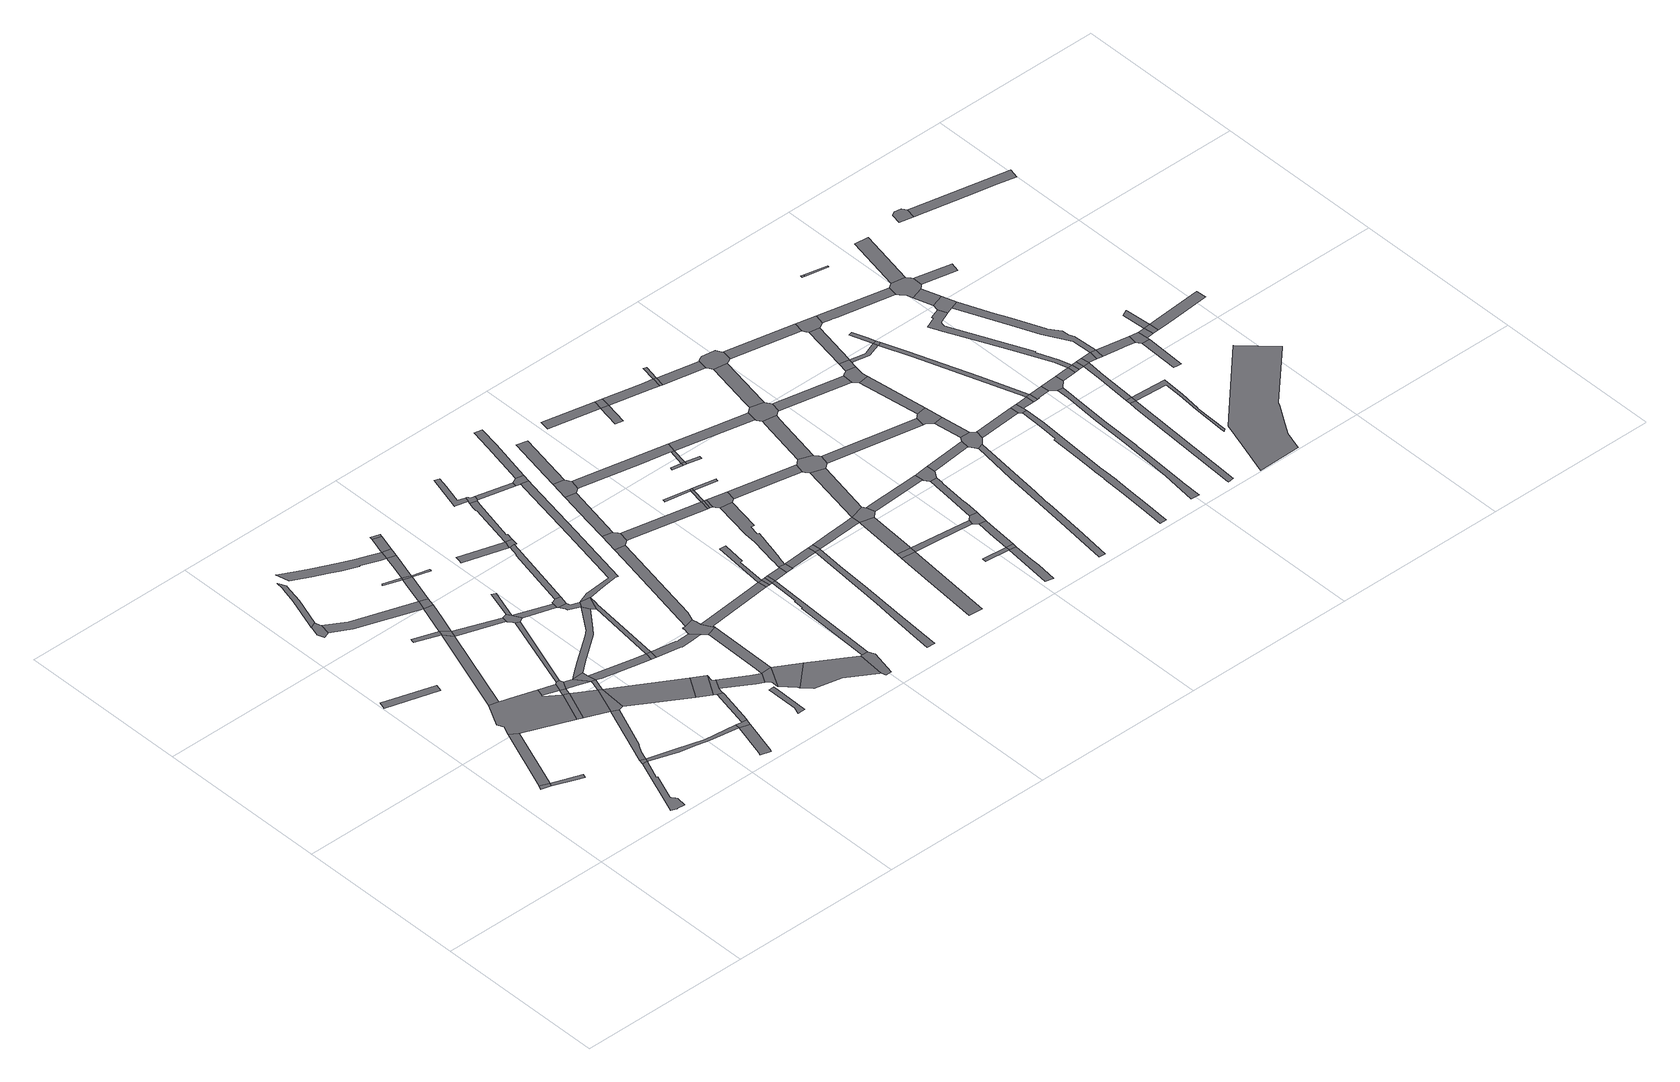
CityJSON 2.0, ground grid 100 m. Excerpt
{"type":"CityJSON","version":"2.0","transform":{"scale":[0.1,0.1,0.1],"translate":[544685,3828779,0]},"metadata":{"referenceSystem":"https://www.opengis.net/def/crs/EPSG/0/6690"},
"CityObjects":{
"road1":{"type":"Road","geometry":[{"type":"MultiSurface","lod":"1","boundaries":[[[0,1,2,3]]]}]},
"road2":{"type":"Road","geometry":[{"type":"MultiSurface","lod":"1","boundaries":[[[4,5,6,3,2]]]}]},
"road3":{"type":"Road","attributes":{"RoadStructureAttribute.sectionType":"1"},"geometry":[{"type":"MultiSurface","lod":"1","boundaries":[[[7,0,3,8,9]]]}]},
"road4":{"type":"Road","attributes":{"RoadStructureAttribute.sectionType":"1"},"geometry":[{"type":"MultiSurface","lod":"1","boundaries":[[[10,11,12,13,14]]]}]},
"road5":{"type":"Road","geometry":[{"type":"MultiSurface","lod":"1","boundaries":[[[15,16,17,18,19,20,21,22,23,24,25,26,27,28]]]}]},
"road6":{"type":"Road","geometry":[{"type":"MultiSurface","lod":"1","boundaries":[[[29,15,28,30]]]}]},
"road7":{"type":"Road","geometry":[{"type":"MultiSurface","lod":"1","boundaries":[[[31,32,33,7,9,34,35,36,37,38,39,40,41,42]]]}]},
"road8":{"type":"Road","geometry":[{"type":"MultiSurface","lod":"1","boundaries":[[[43,44,45,46,47,48,49,50]]]}]},
"road9":{"type":"Road","attributes":{"RoadStructureAttribute.sectionType":"1"},"geometry":[{"type":"MultiSurface","lod":"1","boundaries":[[[51,29,30,52,53,54,55,56]]]}]},
"road10":{"type":"Road","attributes":{"RoadStructureAttribute.sectionType":"1"},"geometry":[{"type":"MultiSurface","lod":"1","boundaries":[[[57,58,59,60,61,62,45,44,63,64,65]]]}]},
"road11":{"type":"Road","attributes":{"RoadStructureAttribute.sectionType":"1"},"geometry":[{"type":"MultiSurface","lod":"1","boundaries":[[[66,31,42,67,68]]]}]},
"road12":{"type":"Road","geometry":[{"type":"MultiSurface","lod":"1","boundaries":[[[35,34,69,70]]]}]},
"road13":{"type":"Road","attributes":{"RoadStructureAttribute.sectionType":"1"},"geometry":[{"type":"MultiSurface","lod":"1","boundaries":[[[71,40,39,72,73]]]}]},
"road14":{"type":"Road","attributes":{"RoadStructureAttribute.sectionType":"1"},"geometry":[{"type":"MultiSurface","lod":"1","boundaries":[[[74,75,76,30,28,77,78,79,80,81,82,83]]]}]},
"road15":{"type":"Road","attributes":{"RoadStructureAttribute.sectionType":"1"},"geometry":[{"type":"MultiSurface","lod":"1","boundaries":[[[84,70,69,51,85]]]}]},
"road16":{"type":"Road","geometry":[{"type":"MultiSurface","lod":"1","boundaries":[[[72,35,70,86]]]}]},
"road17":{"type":"Road","attributes":{"RoadStructureAttribute.sectionType":"1"},"geometry":[{"type":"MultiSurface","lod":"1","boundaries":[[[87,50,49,88,89,90]]]}]},
"road18":{"type":"Road","geometry":[{"type":"MultiSurface","lod":"1","boundaries":[[[91,92,93,66,94]]]}]},
"road19":{"type":"Road","geometry":[{"type":"MultiSurface","lod":"1","boundaries":[[[95,73,72,86,96,97,98]]]}]},
"road20":{"type":"Road","geometry":[{"type":"MultiSurface","lod":"1","boundaries":[[[85,51,56,99,100]]]}]},
"road21":{"type":"Road","attributes":{"RoadStructureAttribute.sectionType":"1"},"geometry":[{"type":"MultiSurface","lod":"1","boundaries":[[[101,96,86,102,103,104]]]}]},
"road22":{"type":"Road","geometry":[{"type":"MultiSurface","lod":"1","boundaries":[[[94,66,68,105]]]}]},
"road23":{"type":"Road","geometry":[{"type":"MultiSurface","lod":"1","boundaries":[[[103,106,85,100,107,108]]]}]},
"road24":{"type":"Road","geometry":[{"type":"MultiSurface","lod":"1","boundaries":[[[109,104,103,108,110]]]}]},
"road25":{"type":"Road","attributes":{"RoadStructureAttribute.sectionType":"1"},"geometry":[{"type":"MultiSurface","lod":"1","boundaries":[[[89,94,105,111,112,113]]]}]},
"road26":{"type":"Road","attributes":{"RoadStructureAttribute.sectionType":"1"},"geometry":[{"type":"MultiSurface","lod":"1","boundaries":[[[82,114,115,116,117,118]]]}]},
"road27":{"type":"Road","attributes":{"RoadStructureAttribute.sectionType":"1"},"geometry":[{"type":"MultiSurface","lod":"1","boundaries":[[[119,120,95,98,121]]]}]},
"road28":{"type":"Road","attributes":{"RoadStructureAttribute.sectionType":"1"},"geometry":[{"type":"MultiSurface","lod":"1","boundaries":[[[105,68,122,123]]]}]},
"road29":{"type":"Road","geometry":[{"type":"MultiSurface","lod":"1","boundaries":[[[90,89,113,124]]]}]},
"road30":{"type":"Road","attributes":{"RoadStructureAttribute.sectionType":"1"},"geometry":[{"type":"MultiSurface","lod":"1","boundaries":[[[100,99,125,126]]]}]},
"road31":{"type":"Road","geometry":[{"type":"MultiSurface","lod":"1","boundaries":[[[83,82,118,127,128,129]]]}]},
"road32":{"type":"Road","attributes":{"RoadStructureAttribute.sectionType":"1"},"geometry":[{"type":"MultiSurface","lod":"1","boundaries":[[[130,131,132,133,134,135,136,137,138,139,140,141,142,143,144,145,146,147,148]]]}]},
"road33":{"type":"Road","geometry":[{"type":"MultiSurface","lod":"1","boundaries":[[[149,150,151,152,153,154]]]}]},
"road34":{"type":"Road","attributes":{"RoadStructureAttribute.sectionType":"1"},"geometry":[{"type":"MultiSurface","lod":"1","boundaries":[[[153,155,90,124,156]]]}]},
"road35":{"type":"Road","attributes":{"RoadStructureAttribute.sectionType":"1"},"geometry":[{"type":"MultiSurface","lod":"1","boundaries":[[[157,158,110,108,159,160,161,162,163]]]}]},
"road36":{"type":"Road","attributes":{"RoadStructureAttribute.sectionType":"1"},"geometry":[{"type":"MultiSurface","lod":"1","boundaries":[[[164,165,129,128,166,167,168]]]}]},
"road37":{"type":"Road","geometry":[{"type":"MultiSurface","lod":"1","boundaries":[[[169,170,171,123,122,172,173,119,121,174,175,176,177]]]}]},
"road38":{"type":"Road","geometry":[{"type":"MultiSurface","lod":"1","boundaries":[[[154,153,156,178]]]}]},
"road39":{"type":"Road","attributes":{"RoadStructureAttribute.sectionType":"1"},"geometry":[{"type":"MultiSurface","lod":"1","boundaries":[[[179,180,181,182,183,184,104,109,185,186,187,188]]]}]},
"road40":{"type":"Road","attributes":{"RoadStructureAttribute.sectionType":"1"},"geometry":[{"type":"MultiSurface","lod":"1","boundaries":[[[189,190,191,126,125]]]}]},
"road41":{"type":"Road","attributes":{"RoadStructureAttribute.sectionType":"1"},"geometry":[{"type":"MultiSurface","lod":"1","boundaries":[[[192,147,193,154,178,194]]]}]},
"road42":{"type":"Road","geometry":[{"type":"MultiSurface","lod":"1","boundaries":[[[195,190,189,164,168,196,197,198]]]}]},
"road43":{"type":"Road","geometry":[{"type":"MultiSurface","lod":"1","boundaries":[[[199,200,201,202,169,177]]]}]},
"road44":{"type":"Road","geometry":[{"type":"MultiSurface","lod":"1","boundaries":[[[203,204,205,206,178,156]]]}]},
"road45":{"type":"Road","attributes":{"RoadStructureAttribute.sectionType":"1"},"geometry":[{"type":"MultiSurface","lod":"1","boundaries":[[[177,176,207,208]]]}]},
"road46":{"type":"Road","geometry":[{"type":"MultiSurface","lod":"1","boundaries":[[[163,162,209,210]]]}]},
"road47":{"type":"Road","geometry":[{"type":"MultiSurface","lod":"1","boundaries":[[[148,147,192,194,211,212]]]}]},
"road48":{"type":"Road","attributes":{"RoadStructureAttribute.sectionType":"1"},"geometry":[{"type":"MultiSurface","lod":"1","boundaries":[[[213,214,215,216,217,218]]]}]},
"road49":{"type":"Road","attributes":{"RoadStructureAttribute.sectionType":"1"},"geometry":[{"type":"MultiSurface","lod":"1","boundaries":[[[219,148,212,220]]]}]},
"road50":{"type":"Road","attributes":{"function":"3","RoadStructureAttribute.sectionType":"6"},"geometry":[{"type":"MultiSurface","lod":"1","boundaries":[[[221,198,197,222,223,224]]]}]},
"road51":{"type":"Road","geometry":[{"type":"MultiSurface","lod":"1","boundaries":[[[225,219,220,226]]]}]},
"road52":{"type":"Road","attributes":{"RoadStructureAttribute.sectionType":"1"},"geometry":[{"type":"MultiSurface","lod":"1","boundaries":[[[227,228,229,230,231,232,163,210]]]}]},
"road53":{"type":"Road","geometry":[{"type":"MultiSurface","lod":"1","boundaries":[[[233,234,235,208,207,236,237,238,239]]]}]},
"road54":{"type":"Road","attributes":{"RoadStructureAttribute.sectionType":"1"},"geometry":[{"type":"MultiSurface","lod":"1","boundaries":[[[237,240,241,179,242,243,238]]]}]},
"road55":{"type":"Road","attributes":{"RoadStructureAttribute.sectionType":"1"},"geometry":[{"type":"MultiSurface","lod":"1","boundaries":[[[244,245,246,210,209,247,248,249,250,251,252]]]}]},
"road56":{"type":"Road","geometry":[{"type":"MultiSurface","lod":"1","boundaries":[[[253,224,223,254,255]]]}]},
"road57":{"type":"Road","geometry":[{"type":"MultiSurface","lod":"1","boundaries":[[[242,179,188,256,231,230]]]}]},
"road58":{"type":"Road","attributes":{"RoadStructureAttribute.sectionType":"1"},"geometry":[{"type":"MultiSurface","lod":"1","boundaries":[[[253,255,257,258,259]]]}]},
"road59":{"type":"Road","attributes":{"RoadStructureAttribute.sectionType":"1"},"geometry":[{"type":"MultiSurface","lod":"1","boundaries":[[[260,261,262,224,253]]]}]},
"road60":{"type":"Road","attributes":{"RoadStructureAttribute.sectionType":"1"},"geometry":[{"type":"MultiSurface","lod":"1","boundaries":[[[263,264,265,266,267,268,269]]]}]},
"road61":{"type":"Road","attributes":{"RoadStructureAttribute.sectionType":"1"},"geometry":[{"type":"MultiSurface","lod":"1","boundaries":[[[270,271,272,273,274,233,239]]]}]},
"road62":{"type":"Road","geometry":[{"type":"MultiSurface","lod":"1","boundaries":[[[275,276,277,278,279,280,281,252,251,261,260,282]]]}]},
"road63":{"type":"Road","attributes":{"RoadStructureAttribute.sectionType":"1"},"geometry":[{"type":"MultiSurface","lod":"1","boundaries":[[[283,284,285,286,287,259,258]]]}]},
"road64":{"type":"Road","geometry":[{"type":"MultiSurface","lod":"1","boundaries":[[[269,268,271,270,288,289,290]]]}]},
"road65":{"type":"Road","attributes":{"RoadStructureAttribute.sectionType":"1"},"geometry":[{"type":"MultiSurface","lod":"1","boundaries":[[[291,292,278,277,293,294]]]}]},
"road66":{"type":"Road","attributes":{"RoadStructureAttribute.sectionType":"1"},"geometry":[{"type":"MultiSurface","lod":"1","boundaries":[[[295,296,297,298,299,300,269,290,301,302,303,304,305]]]}]},
"road67":{"type":"Road","attributes":{"RoadStructureAttribute.sectionType":"1"},"geometry":[{"type":"MultiSurface","lod":"1","boundaries":[[[306,307,308,309,310,311,242,230,312,313,314,315,316,317,318,319,320,321]]]}]},
"road68":{"type":"Road","geometry":[{"type":"MultiSurface","lod":"1","boundaries":[[[322,287,286,323,324,325,326]]]}]},
"road69":{"type":"Road","attributes":{"RoadStructureAttribute.sectionType":"1"},"geometry":[{"type":"MultiSurface","lod":"1","boundaries":[[[327,328,282,260,329,330]]]}]},
"road70":{"type":"Road","attributes":{"RoadStructureAttribute.sectionType":"1"},"geometry":[{"type":"MultiSurface","lod":"1","boundaries":[[[331,332,333,334,335,336,337,338,339]]]}]},
"road71":{"type":"Road","geometry":[{"type":"MultiSurface","lod":"1","boundaries":[[[340,341,342,336,335,295,305,343,344,345]]]}]},
"road72":{"type":"Road","geometry":[{"type":"MultiSurface","lod":"1","boundaries":[[[346,291,294,347,348,349,350,351,352,353]]]}]},
"road73":{"type":"Road","attributes":{"RoadStructureAttribute.sectionType":"1"},"geometry":[{"type":"MultiSurface","lod":"1","boundaries":[[[354,355,356,357,358,359,322,326]]]}]},
"road74":{"type":"Road","attributes":{"RoadStructureAttribute.sectionType":"1"},"geometry":[{"type":"MultiSurface","lod":"1","boundaries":[[[345,344,360,361]]]}]},
"road75":{"type":"Road","attributes":{"RoadStructureAttribute.sectionType":"1"},"geometry":[{"type":"MultiSurface","lod":"1","boundaries":[[[362,327,330,363,364]]]}]},
"road76":{"type":"Road","attributes":{"RoadStructureAttribute.sectionType":"1"},"geometry":[{"type":"MultiSurface","lod":"1","boundaries":[[[365,366,346,353,367]]]}]},
"road77":{"type":"Road","attributes":{"RoadStructureAttribute.sectionType":"1"},"geometry":[{"type":"MultiSurface","lod":"1","boundaries":[[[368,369,364,363,355]]]}]},
"road78":{"type":"Road","geometry":[{"type":"MultiSurface","lod":"1","boundaries":[[[370,368,355,354]]]}]},
"road79":{"type":"Road","geometry":[{"type":"MultiSurface","lod":"1","boundaries":[[[371,372,361,360,373,306,321,374]]]}]},
"road80":{"type":"Road","attributes":{"RoadStructureAttribute.sectionType":"1"},"geometry":[{"type":"MultiSurface","lod":"1","boundaries":[[[375,376,377,378,379,362,364]]]}]},
"road81":{"type":"Road","attributes":{"RoadStructureAttribute.sectionType":"1"},"geometry":[{"type":"MultiSurface","lod":"1","boundaries":[[[380,381,370,354,382]]]}]},
"road82":{"type":"Road","geometry":[{"type":"MultiSurface","lod":"1","boundaries":[[[383,365,367,384,385,386,387,388,389,390]]]}]},
"road83":{"type":"Road","attributes":{"RoadStructureAttribute.sectionType":"1"},"geometry":[{"type":"MultiSurface","lod":"1","boundaries":[[[391,392,350,349,393,394]]]}]},
"road84":{"type":"Road","geometry":[{"type":"MultiSurface","lod":"1","boundaries":[[[395,380,382,396,397,398]]]}]},
"road85":{"type":"Road","attributes":{"RoadStructureAttribute.sectionType":"1"},"geometry":[{"type":"MultiSurface","lod":"1","boundaries":[[[399,400,401,402,403,404,405,406,407,408]]]}]},
"road86":{"type":"Road","attributes":{"RoadStructureAttribute.sectionType":"1"},"geometry":[{"type":"MultiSurface","lod":"1","boundaries":[[[409,410,371,374,411,412]]]}]},
"road87":{"type":"Road","attributes":{"RoadStructureAttribute.sectionType":"1"},"geometry":[{"type":"MultiSurface","lod":"1","boundaries":[[[413,414,383,390,415]]]}]},
"road88":{"type":"Road","attributes":{"RoadStructureAttribute.sectionType":"1"},"geometry":[{"type":"MultiSurface","lod":"1","boundaries":[[[416,417,397,396,418,419,399]]]}]},
"road89":{"type":"Road","attributes":{"RoadStructureAttribute.sectionType":"1"},"geometry":[{"type":"MultiSurface","lod":"1","boundaries":[[[420,421,422,423,424,395,398,425,426,427,428,429,430,431,432,433,434,435,436,437]]]}]},
"road90":{"type":"Road","geometry":[{"type":"MultiSurface","lod":"1","boundaries":[[[438,416,399,408,439]]]}]},
"road91":{"type":"Road","attributes":{"RoadStructureAttribute.sectionType":"1"},"geometry":[{"type":"MultiSurface","lod":"1","boundaries":[[[440,441,442,443,444]]]}]},
"road92":{"type":"Road","geometry":[{"type":"MultiSurface","lod":"1","boundaries":[[[394,393,445,446]]]}]},
"road93":{"type":"Road","attributes":{"RoadStructureAttribute.sectionType":"1"},"geometry":[{"type":"MultiSurface","lod":"1","boundaries":[[[446,445,447,448]]]}]},
"road94":{"type":"Road","attributes":{"RoadStructureAttribute.sectionType":"1"},"geometry":[{"type":"MultiSurface","lod":"1","boundaries":[[[443,394,446,449]]]}]},
"road95":{"type":"Road","attributes":{"RoadStructureAttribute.sectionType":"1"},"geometry":[{"type":"MultiSurface","lod":"1","boundaries":[[[387,386,450,451,452,453,454]]]}]},
"road96":{"type":"Road","geometry":[{"type":"MultiSurface","lod":"1","boundaries":[[[444,443,449,455]]]}]},
"road97":{"type":"Road","geometry":[{"type":"MultiSurface","lod":"1","boundaries":[[[448,447,456,457,420,437,458,459,460,461]]]}]},
"road98":{"type":"Road","attributes":{"RoadStructureAttribute.sectionType":"1"},"geometry":[{"type":"MultiSurface","lod":"1","boundaries":[[[462,463,464,465,466]]]}]},
"road99":{"type":"Road","geometry":[{"type":"MultiSurface","lod":"1","boundaries":[[[467,468,469,455,449]]]}]},
"road100":{"type":"Road","attributes":{"RoadStructureAttribute.sectionType":"1"},"geometry":[{"type":"MultiSurface","lod":"1","boundaries":[[[470,471,472,473,474,438,439,475,476,477]]]}]},
"road101":{"type":"Road","geometry":[{"type":"MultiSurface","lod":"1","boundaries":[[[478,479,480,481,482,483]]]}]},
"road102":{"type":"Road","geometry":[{"type":"MultiSurface","lod":"1","boundaries":[[[484,462,466,485]]]}]},
"road103":{"type":"Road","geometry":[{"type":"MultiSurface","lod":"1","boundaries":[[[483,482,486,487]]]}]},
"road104":{"type":"Road","geometry":[{"type":"MultiSurface","lod":"1","boundaries":[[[452,483,487,453]]]}]},
"road105":{"type":"Road","attributes":{"RoadStructureAttribute.sectionType":"1"},"geometry":[{"type":"MultiSurface","lod":"1","boundaries":[[[488,489,490,491]]]}]},
"road106":{"type":"Road","attributes":{"RoadStructureAttribute.sectionType":"1"},"geometry":[{"type":"MultiSurface","lod":"1","boundaries":[[[477,492,484,485,493,494,495]]]}]},
"road107":{"type":"Road","attributes":{"RoadStructureAttribute.sectionType":"1"},"geometry":[{"type":"MultiSurface","lod":"1","boundaries":[[[496,497,498,487,486]]]}]},
"road108":{"type":"Road","attributes":{"RoadStructureAttribute.sectionType":"1"},"geometry":[{"type":"MultiSurface","lod":"1","boundaries":[[[499,461,460,500,501,502]]]}]},
"road109":{"type":"Road","geometry":[{"type":"MultiSurface","lod":"1","boundaries":[[[503,504,470,477,495,505,506,507,508]]]}]},
"road110":{"type":"Road","geometry":[{"type":"MultiSurface","lod":"1","boundaries":[[[490,509,510,511,512]]]}]},
"road111":{"type":"Road","attributes":{"RoadStructureAttribute.sectionType":"1"},"geometry":[{"type":"MultiSurface","lod":"1","boundaries":[[[485,466,513,514,515]]]}]},
"road112":{"type":"Road","geometry":[{"type":"MultiSurface","lod":"1","boundaries":[[[491,490,512,516]]]}]},
"road113":{"type":"Road","geometry":[{"type":"MultiSurface","lod":"1","boundaries":[[[517,518,519,520]]]}]},
"road114":{"type":"Road","attributes":{"RoadStructureAttribute.sectionType":"1"},"geometry":[{"type":"MultiSurface","lod":"1","boundaries":[[[521,470,504,522]]]}]},
"road115":{"type":"Road","attributes":{"RoadStructureAttribute.sectionType":"1"},"geometry":[{"type":"MultiSurface","lod":"1","boundaries":[[[519,523,524,525,526,527]]]}]},
"road116":{"type":"Road","geometry":[{"type":"MultiSurface","lod":"1","boundaries":[[[520,519,527,528]]]}]},
"road117":{"type":"Road","attributes":{"RoadStructureAttribute.sectionType":"1"},"geometry":[{"type":"MultiSurface","lod":"1","boundaries":[[[529,454,453,530,531,532,533]]]}]},
"road118":{"type":"Road","geometry":[{"type":"MultiSurface","lod":"1","boundaries":[[[534,535,536,502,501,537,538,521,522,539,540,541,542,543,544,545]]]}]},
"road119":{"type":"Road","attributes":{"RoadStructureAttribute.sectionType":"1"},"geometry":[{"type":"MultiSurface","lod":"1","boundaries":[[[546,547,520,528,548,549]]]}]},
"road120":{"type":"Road","attributes":{"RoadStructureAttribute.sectionType":"1"},"geometry":[{"type":"MultiSurface","lod":"1","boundaries":[[[550,551,508,507,552,553]]]}]},
"road121":{"type":"Road","attributes":{"RoadStructureAttribute.sectionType":"1"},"geometry":[{"type":"MultiSurface","lod":"1","boundaries":[[[554,516,512,555,556,557]]]}]},
"road122":{"type":"Road","geometry":[{"type":"MultiSurface","lod":"1","boundaries":[[[558,559,515,514,560,546,549,561]]]}]},
"road123":{"type":"Road","attributes":{"RoadStructureAttribute.sectionType":"1"},"geometry":[{"type":"MultiSurface","lod":"1","boundaries":[[[562,563,534,545,564,565]]]}]},
"road124":{"type":"Road","attributes":{"RoadStructureAttribute.sectionType":"1"},"geometry":[{"type":"MultiSurface","lod":"1","boundaries":[[[566,567,568,569,570,571,572,573,558,561]]]}]},
"road125":{"type":"Road","geometry":[{"type":"MultiSurface","lod":"1","boundaries":[[[557,556,574,575]]]}]},
"road126":{"type":"Road","attributes":{"RoadStructureAttribute.sectionType":"1"},"geometry":[{"type":"MultiSurface","lod":"1","boundaries":[[[576,557,575,577]]]}]},
"road127":{"type":"Road","geometry":[{"type":"MultiSurface","lod":"1","boundaries":[[[578,579,580,550,553,581,582,571,570,583,584,585]]]}]},
"road128":{"type":"Road","geometry":[{"type":"MultiSurface","lod":"1","boundaries":[[[586,587,533,532,588,562,565,589,590,591,592,593,594,595]]]}]},
"road129":{"type":"Road","attributes":{"RoadStructureAttribute.sectionType":"1"},"geometry":[{"type":"MultiSurface","lod":"1","boundaries":[[[596,575,574,597,598]]]}]},
"road130":{"type":"Road","attributes":{"RoadStructureAttribute.sectionType":"1"},"geometry":[{"type":"MultiSurface","lod":"1","boundaries":[[[542,541,599,600]]]}]},
"road131":{"type":"Road","attributes":{"RoadStructureAttribute.sectionType":"1"},"geometry":[{"type":"MultiSurface","lod":"1","boundaries":[[[601,602,603,586,595,604,605,606]]]}]},
"road132":{"type":"Road","attributes":{"RoadStructureAttribute.sectionType":"1"},"geometry":[{"type":"MultiSurface","lod":"1","boundaries":[[[607,608,609,610,611,612,613,614,615,616,617,618,619]]]}]},
"road133":{"type":"Road","attributes":{"RoadStructureAttribute.sectionType":"1"},"geometry":[{"type":"MultiSurface","lod":"1","boundaries":[[[620,578,585,621,622]]]}]},
"road134":{"type":"Road","geometry":[{"type":"MultiSurface","lod":"1","boundaries":[[[623,624,625,598,597,626,627,601,606,628,629,630,631,632,633,634]]]}]},
"road135":{"type":"Road","attributes":{"RoadStructureAttribute.sectionType":"1"},"geometry":[{"type":"MultiSurface","lod":"1","boundaries":[[[592,591,635,636]]]}]},
"road136":{"type":"Road","geometry":[{"type":"MultiSurface","lod":"1","boundaries":[[[637,620,622,638,639,613,612,640,641,642,643,644]]]}]},
"road137":{"type":"Road","attributes":{"RoadStructureAttribute.sectionType":"1"},"geometry":[{"type":"MultiSurface","lod":"1","boundaries":[[[645,646,637,644]]]}]},
"road138":{"type":"Road","geometry":[{"type":"MultiSurface","lod":"1","boundaries":[[[647,648,649,650,600,599,651,652,653,646,645]]]}]},
"road139":{"type":"Road","attributes":{"RoadStructureAttribute.sectionType":"1"},"geometry":[{"type":"MultiSurface","lod":"1","boundaries":[[[654,655,648,647]]]}]},
"road140":{"type":"Road","attributes":{"RoadStructureAttribute.sectionType":"1"},"geometry":[{"type":"MultiSurface","lod":"1","boundaries":[[[631,630,656,657]]]}]},
"road141":{"type":"Road","attributes":{"RoadStructureAttribute.sectionType":"1"},"geometry":[{"type":"MultiSurface","lod":"1","boundaries":[[[658,659,660,661,662,663,664,665,666,667,668,669,670,671,672,673,674,675,676,677,678,679,680,681,682,683]]]}]},
"road142":{"type":"Road","geometry":[{"type":"MultiSurface","lod":"1","boundaries":[[[684,685,686,636,635,687,688,655,654,689,690]]]}]},
"road143":{"type":"Road","attributes":{"RoadStructureAttribute.sectionType":"1"},"geometry":[{"type":"MultiSurface","lod":"1","boundaries":[[[691,643,642,692]]]}]},
"road144":{"type":"Road","geometry":[{"type":"MultiSurface","lod":"1","boundaries":[[[693,684,690,694,695,696]]]}]},
"road145":{"type":"Road","attributes":{"RoadStructureAttribute.sectionType":"1"},"geometry":[{"type":"MultiSurface","lod":"1","boundaries":[[[697,693,696,698,699]]]}]},
"road146":{"type":"Road","attributes":{"RoadStructureAttribute.sectionType":"1"},"geometry":[{"type":"MultiSurface","lod":"1","boundaries":[[[700,701,702,696,695,703,704]]]}]},
"road147":{"type":"Road","geometry":[{"type":"MultiSurface","lod":"1","boundaries":[[[705,691,692,706,658,683,707,708]]]}]},
"road148":{"type":"Road","geometry":[{"type":"MultiSurface","lod":"1","boundaries":[[[657,656,709,710,697,699,711,712,713,714]]]}]},
"road149":{"type":"Road","attributes":{"RoadStructureAttribute.sectionType":"1"},"geometry":[{"type":"MultiSurface","lod":"1","boundaries":[[[715,716,717,718,719,720,721,722,723,724,725,726,727,728,729,730,731]]]}]},
"road150":{"type":"Road","attributes":{"RoadStructureAttribute.sectionType":"1"},"geometry":[{"type":"MultiSurface","lod":"1","boundaries":[[[732,733,734,705,708,735]]]}]},
"road151":{"type":"Road","geometry":[{"type":"MultiSurface","lod":"1","boundaries":[[[736,737,738,700,739]]]}]},
"road152":{"type":"Road","geometry":[{"type":"MultiSurface","lod":"1","boundaries":[[[739,700,704,740]]]}]},
"road153":{"type":"Road","attributes":{"RoadStructureAttribute.sectionType":"1"},"geometry":[{"type":"MultiSurface","lod":"1","boundaries":[[[741,742,743,740,704,744,745,732,746]]]}]},
"road154":{"type":"Road","geometry":[{"type":"MultiSurface","lod":"1","boundaries":[[[746,732,735,747,748]]]}]},
"road155":{"type":"Road","attributes":{"RoadStructureAttribute.sectionType":"1"},"geometry":[{"type":"MultiSurface","lod":"1","boundaries":[[[749,748,747,750,751,752]]]}]},
"road156":{"type":"Road","attributes":{"RoadStructureAttribute.sectionType":"1"},"geometry":[{"type":"MultiSurface","lod":"1","boundaries":[[[753,754,755,756,757,758]]]}]},
"road157":{"type":"Road","geometry":[{"type":"MultiSurface","lod":"1","boundaries":[[[759,760,761,749,752,762,715,731,763,764]]]}]},
"road158":{"type":"Road","attributes":{"RoadStructureAttribute.sectionType":"1"},"geometry":[{"type":"MultiSurface","lod":"1","boundaries":[[[714,713,765,766,767,768,769,770]]]}]},
"road159":{"type":"Road","geometry":[{"type":"MultiSurface","lod":"1","boundaries":[[[771,772,773,774]]]}]},
"road160":{"type":"Road","geometry":[{"type":"MultiSurface","lod":"1","boundaries":[[[775,753,758,776]]]}]},
"road161":{"type":"Road","attributes":{"RoadStructureAttribute.sectionType":"1"},"geometry":[{"type":"MultiSurface","lod":"1","boundaries":[[[777,778,779,759,764,780]]]}]},
"road162":{"type":"Road","attributes":{"RoadStructureAttribute.sectionType":"1"},"geometry":[{"type":"MultiSurface","lod":"1","boundaries":[[[781,782,783,784,785,786,787,788,789,790,791,777,792,793,794,795,796,797,798,799,800,801]]]}]},
"road163":{"type":"Road","attributes":{"RoadStructureAttribute.sectionType":"1"},"geometry":[{"type":"MultiSurface","lod":"1","boundaries":[[[802,803,804,805,806,807,808,809,810,811,812,813,776,758]]]}]},
"road164":{"type":"Road","geometry":[{"type":"MultiSurface","lod":"1","boundaries":[[[814,815,816,774,773]]]}]},
"road165":{"type":"Road","attributes":{"RoadStructureAttribute.sectionType":"1"},"geometry":[{"type":"MultiSurface","lod":"1","boundaries":[[[817,818,819,820,775,776]]]}]},
"road166":{"type":"Road","geometry":[{"type":"MultiSurface","lod":"1","boundaries":[[[792,777,780,821,822]]]}]},
"road167":{"type":"Road","attributes":{"RoadStructureAttribute.sectionType":"1"},"geometry":[{"type":"MultiSurface","lod":"1","boundaries":[[[823,822,821,819]]]}]},
"road168":{"type":"Road","geometry":[{"type":"MultiSurface","lod":"1","boundaries":[[[824,823,819,818,825]]]}]},
"road169":{"type":"Road","geometry":[{"type":"MultiSurface","lod":"1","boundaries":[[[826,827,828,781,801,829,830]]]}]},
"road170":{"type":"Road","attributes":{"RoadStructureAttribute.sectionType":"1"},"geometry":[{"type":"MultiSurface","lod":"1","boundaries":[[[831,832,833,827,826]]]}]},
"road171":{"type":"Road","attributes":{"RoadStructureAttribute.sectionType":"1"},"geometry":[{"type":"MultiSurface","lod":"1","boundaries":[[[834,835,824,825,836]]]}]},
"road172":{"type":"Road","geometry":[{"type":"MultiSurface","lod":"1","boundaries":[[[837,838,770,769,839,840,841,832,831,842,843,844,845,846,847]]]}]},
"road173":{"type":"Road","attributes":{"RoadStructureAttribute.sectionType":"1"},"geometry":[{"type":"MultiSurface","lod":"1","boundaries":[[[848,849,850,851,852,853,854,855,830,829,856,857,858,834,859]]]}]},
"road174":{"type":"Road","geometry":[{"type":"MultiSurface","lod":"1","boundaries":[[[834,836,860,861,859]]]}]},
"road175":{"type":"Road","attributes":{"RoadStructureAttribute.sectionType":"1"},"geometry":[{"type":"MultiSurface","lod":"1","boundaries":[[[862,837,847,863]]]}]},
"road176":{"type":"Road","attributes":{"RoadStructureAttribute.sectionType":"1"},"geometry":[{"type":"MultiSurface","lod":"1","boundaries":[[[864,859,861,860,865,866,867,868]]]}]},
"road177":{"type":"Road","attributes":{"function":"3","RoadStructureAttribute.sectionType":"1"},"geometry":[{"type":"MultiSurface","lod":"1","boundaries":[[[869,870,871,872,873,874,875,876,877,878,879,880,881]]]}]},
"road178":{"type":"Road","attributes":{"RoadStructureAttribute.sectionType":"1"},"geometry":[{"type":"MultiSurface","lod":"1","boundaries":[[[882,883,884,845,844]]]}]},
"road179":{"type":"Road","attributes":{"RoadStructureAttribute.sectionType":"1"},"geometry":[{"type":"MultiSurface","lod":"1","boundaries":[[[885,886,887,888,889]]]}]},
"road180":{"type":"Road","geometry":[{"type":"MultiSurface","lod":"1","boundaries":[[[868,867,885,889,890,891]]]}]},
"road181":{"type":"Road","attributes":{"RoadStructureAttribute.sectionType":"1"},"geometry":[{"type":"MultiSurface","lod":"1","boundaries":[[[892,891,890,893]]]}]},
"road182":{"type":"Road","geometry":[{"type":"MultiSurface","lod":"1","boundaries":[[[894,892,893,895]]]}]},
"road183":{"type":"Road","geometry":[{"type":"MultiSurface","lod":"1","boundaries":[[[896,897,898,899,892,894]]]}]},
"road184":{"type":"Road","geometry":[{"type":"MultiSurface","lod":"1","boundaries":[[[900,901,902,903,904,905]]]}]},
"road185":{"type":"Road","attributes":{"RoadStructureAttribute.sectionType":"1"},"geometry":[{"type":"MultiSurface","lod":"1","boundaries":[[[906,907,908,894,895,909,910,911,912]]]}]},
"road186":{"type":"Road","attributes":{"RoadStructureAttribute.sectionType":"1"},"geometry":[{"type":"MultiSurface","lod":"1","boundaries":[[[913,904,903,914,915,916,917]]]}]}
},
"vertices":[
[166,629,0],[157,605,0],[211,591,0],[218,608,0],
[340,540,0],[376,526,0],[384,547,0],
[320,1017,0],[219,611,0],[365,989,0],
[304,1485,0],[310,1507,0],[316,1528,0],[21,1616,0],[8,1573,0],
[652,412,0],[515,59,0],[533,52,0],[545,47,0],[546,48,0],[548,48,0],[593,44,0],[602,103,0],[595,114,0],[582,132,0],[579,136,0],[638,288,0],[631,290,0],[680,409,0],
[659,439,0],[687,427,0],
[399,1246,0],[327,1109,0],[343,1073,0],[643,876,0],[717,1059,0],[636,1116,0],[635,1120,0],[637,1122,0],[641,1124,0],[655,1169,0],[543,1203,0],[453,1231,0],
[203,2253,0],[196,2277,0],[162,2262,0],[144,2203,0],[159,2163,0],[184,2173,0],[196,2178,0],[206,2241,0],
[807,809,0],[688,429,0],[708,482,0],[735,528,0],[737,528,0],[843,788,0],
[266,2621,0],[259,2579,0],[256,2563,0],[231,2468,0],[170,2286,0],[163,2264,0],[257,2453,0],[285,2574,0],[286,2577,0],
[591,1792,0],[627,1733,0],[630,1741,0],
[674,863,0],[749,1045,0],
[736,1144,0],[731,1094,0],[746,1140,0],
[1002,342,0],[936,360,0],[839,388,0],[846,356,0],[936,337,0],[1000,323,0],[1034,317,0],[1181,293,0],[1183,292,0],[1185,319,0],
[786,1022,0],[870,971,0],
[761,1082,0],
[325,2172,0],[303,2117,0],[660,1996,0],[679,2053,0],
[459,1866,0],[455,1855,0],[452,1843,0],[600,1819,0],
[759,1149,0],[786,1128,0],[780,1145,0],[779,1149,0],
[874,795,0],[889,960,0],
[788,1127,0],[816,1065,0],[891,1040,0],[832,1112,0],
[643,1779,0],
[886,1023,0],[910,1023,0],[912,1032,0],
[902,1114,0],[906,1083,0],
[644,1780,0],[680,1885,0],[713,1987,0],
[1126,92,0],[1120,74,0],[1178,56,0],[1184,75,0],[1241,276,0],
[916,1616,0],[760,1152,0],[939,1606,0],
[891,1653,0],[898,1685,0],
[728,2038,0],
[1184,606,0],[1262,735,0],
[1250,307,0],[1251,312,0],[1221,315,0],
[739,2471,0],[667,2499,0],[580,2535,0],[523,2561,0],[457,2593,0],[395,2624,0],[305,2672,0],[303,2673,0],[320,2596,0],[423,2544,0],[498,2507,0],[561,2479,0],[646,2443,0],[648,2449,0],[666,2443,0],[705,2428,0],[755,2409,0],[785,2398,0],[800,2450,0],
[640,2273,0],[633,2266,0],[630,2263,0],[635,2261,0],[734,2228,0],[738,2241,0],
[723,2195,0],[782,2213,0],
[1150,1026,0],[928,1076,0],[921,1029,0],[943,1023,0],[1115,984,0],[1218,965,0],[1227,1011,0],
[1275,550,0],[1222,318,0],[1252,314,0],[1302,532,0],[1304,539,0],
[926,1693,0],[915,1690,0],[904,1687,0],[894,1648,0],[911,1624,0],[949,1611,0],[967,1620,0],[969,1621,0],[941,1668,0],
[784,2221,0],
[1236,1489,0],[1131,1339,0],[1101,1313,0],[940,1196,0],[871,1142,0],[845,1122,0],[969,1169,0],[1136,1292,0],[1167,1329,0],[1258,1447,0],
[1258,561,0],[1337,690,0],[1321,699,0],
[826,2386,0],[767,2337,0],[834,2383,0],
[1327,649,0],[1304,552,0],[1310,579,0],[1345,638,0],
[999,1844,0],[988,1849,0],[977,1854,0],[976,1853,0],
[882,2183,0],[883,2183,0],[883,2189,0],[883,2195,0],
[1144,1565,0],[1151,1597,0],
[1245,960,0],[1253,1007,0],
[846,2423,0],[850,2436,0],
[1516,384,0],[1516,406,0],[1484,405,0],[1483,219,0],[1468,179,0],[1512,178,0],
[831,2553,0],[881,2538,0],
[1491,550,0],[1470,482,0],[1506,460,0],[1542,520,0],
[836,2571,0],[886,2556,0],
[1303,1422,0],[1306,1445,0],[1309,1465,0],[1315,1510,0],[1281,1427,0],[1280,1425,0],
[1182,1617,0],[1159,1607,0],[1154,1608,0],[1148,1563,0],[1151,1562,0],[1200,1556,0],[1212,1610,0],
[1169,1527,0],[1171,1515,0],[1252,1517,0],[1206,1534,0],
[1417,979,0],[1409,978,0],[1397,982,0],[1381,935,0],[1393,929,0],[1403,930,0],[1472,936,0],[1522,940,0],[1483,984,0],
[1606,527,0],[1536,442,0],[1533,396,0],
[1277,1430,0],
[1600,323,0],[1606,316,0],[1744,442,0],
[1611,932,0],[1551,914,0],[1545,565,0],
[1290,2101,0],[1041,2177,0],[1035,2153,0],[1029,2129,0],[1278,2056,0],[1279,2056,0],[1294,2100,0],
[1314,2055,0],[1285,2054,0],[1271,1990,0],[1266,1989,0],[1183,1620,0],
[1572,1030,0],[1568,1030,0],[1566,1047,0],[1510,1033,0],[1492,1036,0],[1489,1029,0],[1492,1029,0],[1575,996,0],
[1653,264,0],[1807,231,0],[1966,133,0],[1971,130,0],[1988,293,0],
[1320,2054,0],[1326,2052,0],[1334,2091,0],
[1647,1696,0],[1618,1555,0],[1589,1107,0],[1708,1684,0],
[1365,2430,0],[1355,2394,0],[1349,2372,0],[1352,2371,0],[1354,2370,0],[1295,2103,0],[1343,2133,0],[1339,2134,0],[1335,2136,0],[1395,2388,0],[1403,2420,0],
[1647,2371,0],[1639,2335,0],[1560,1936,0],[1482,1558,0],[1481,1558,0],[1325,1545,0],[1319,1510,0],[1415,1526,0],[1484,1536,0],[1500,1539,0],[1504,1539,0],[1508,1538,0],[1524,1537,0],[1604,1927,0],[1683,2325,0],[1691,2361,0],
[1998,294,0],[1981,102,0],[2016,103,0],[2050,257,0],[2032,291,0],
[1996,1039,0],[1936,1033,0],[1611,947,0],[2001,987,0],
[1355,2675,0],[1297,2470,0],[1296,2466,0],[1300,2465,0],[1369,2446,0],[1380,2476,0],[1335,2489,0],[1366,2603,0],[1383,2668,0],
[1399,2459,0],[1390,2469,0],[1385,2474,0],[1405,2422,0],[1411,2425,0],[1418,2455,0],
[1671,1812,0],[1719,1693,0],[1727,1700,0],[1737,1707,0],[1751,1767,0],[1744,1778,0],[1739,1786,0],[1730,1800,0],
[2065,994,0],[2043,991,0],[2035,813,0],[2028,814,0],[2024,752,0],[2020,752,0],
[1618,2377,0],[1624,2402,0],
[1996,1041,0],[2024,989,0],[2018,1041,0],
[1740,2150,0],[1697,1943,0],[1800,2138,0],
[2040,1043,0],[2027,1042,0],
[2061,1045,0],
[1658,2419,0],[1641,2411,0],[1643,2371,0],[1702,2410,0],
[2033,1212,0],[2048,1212,0],[2064,1350,0],[2048,1352,0],[2031,1354,0],
[2147,1053,0],[2145,1052,0],[2149,1002,0],
[1762,2262,0],[1811,2146,0],[1819,2151,0],[1830,2159,0],[1843,2218,0],[1836,2230,0],[1830,2239,0],[1823,2250,0],
[2190,1679,0],[2124,1692,0],[2191,1616,0],[2203,1676,0],
[2148,1058,0],[2191,1005,0],[2186,1054,0],[2184,1054,0],
[2356,1020,0],[2312,532,0],[2300,420,0],[2280,231,0],[2269,122,0],[2316,119,0],[2340,417,0],[2360,671,0],[2373,863,0],[2388,1019,0],
[1742,2808,0],[1717,2683,0],[1761,2673,0],[1786,2800,0],
[1833,2604,0],[1779,2341,0],[1894,2590,0],
[2353,1068,0],[2190,1054,0],[2194,1006,0],[2352,1019,0],
[2242,1580,0],[2196,1349,0],[2190,1277,0],[2158,1113,0],[2158,1109,0],[2197,1103,0],[2199,1111,0],[2204,1129,0],[2211,1155,0],[2223,1201,0],[2225,1209,0],[2242,1275,0],[2251,1310,0],[2240,1313,0],[2252,1374,0],[2262,1372,0],[2272,1370,0],[2312,1573,0],
[2384,1070,0],[2389,1020,0],
[2077,1812,0],[2076,1805,0],[2074,1797,0],[2222,1771,0],[2225,1784,0],
[2203,1614,0],[2216,1673,0],
[2219,1610,0],[2232,1670,0],
[2235,1766,0],
[2183,2088,0],[2341,2056,0],[2351,2054,0],[2369,2050,0],[2382,2107,0],
[2238,1781,0],
[2228,1599,0],[2238,1586,0],[2318,1576,0],[2324,1580,0],[2335,1587,0],[2347,1646,0],
[2634,700,0],[2615,488,0],[2584,161,0],[2664,153,0],[2714,692,0],
[2370,1740,0],[2372,1747,0],[2374,1755,0],
[2665,1093,0],[2664,1093,0],[2633,1090,0],[2609,1087,0],[2496,1079,0],[2609,1038,0],[2632,1038,0],[2666,1039,0],
[2268,1966,0],[2265,1959,0],[2263,1951,0],[2264,1951,0],[2326,1938,0],[2330,1957,0],
[2638,737,0],[2719,730,0],
[2344,1935,0],[2348,1952,0],
[2037,2647,0],[2025,2589,0],[2321,2528,0],[2333,2586,0],
[2664,1026,0],[2719,731,0],[2720,738,0],[2744,1018,0],
[2428,1918,0],[2429,1925,0],[2430,1933,0],
[2604,1594,0],[2604,1532,0],[2719,1509,0],[2734,1568,0],
[2757,1110,0],[2752,1116,0],[2770,1042,0],[2776,1048,0],[2777,1049,0],[2765,1100,0],
[2294,2393,0],[2315,2389,0],[2339,2384,0],[2365,2519,0],
[2850,680,0],[3063,660,0],[3070,690,0],
[2377,2577,0],
[2923,431,0],[2920,406,0],[3063,392,0],[3065,417,0],
[2744,1478,0],[2821,1453,0],
[3031,99,0],[3076,87,0],[3090,212,0],[3094,272,0],[3103,387,0],
[3106,413,0],
[2599,2063,0],[2600,2002,0],[2815,1956,0],[2816,1955,0],[2829,2018,0],
[2767,1593,0],[2743,1573,0],[2737,1567,0],[2721,1506,0],[2728,1498,0],[2845,1471,0],[2852,1476,0],[2854,1476,0],[2867,1534,0],[2866,1536,0],[2860,1544,0],[2844,1565,0],
[3088,637,0],[3076,545,0],[3119,545,0],[3129,632,0],
[3107,1118,0],[2784,1101,0],[2789,1050,0],[3109,1067,0],
[2594,2531,0],[2595,2471,0],[2648,2460,0],[2660,2518,0],
[3095,712,0],[3073,692,0],[3072,651,0],[3138,707,0],
[2836,1922,0],[2829,1891,0],[2909,1877,0],[2916,1909,0],
[3149,795,0],[3149,813,0],[3166,983,0],[3167,989,0],[3171,1034,0],[3132,1033,0],[3126,988,0],[3115,892,0],
[2665,2456,0],[2678,2515,0],
[2679,2610,0],[2697,2606,0],
[3195,1127,0],[3151,1122,0],[3117,1118,0],[3110,1065,0],[3130,1035,0],[3172,1036,0],[3174,1039,0],[3198,1076,0],
[2860,2042,0],[2837,2024,0],[2821,1947,0],[2939,1924,0],[2947,1930,0],[2948,1929,0],[2961,1988,0],[2960,1990,0],[2954,1998,0],[2938,2022,0],
[2688,2512,0],[2905,2407,0],[2915,2466,0],
[3394,1373,0],[3405,1430,0],
[2928,2374,0],[2869,2086,0],[2863,2053,0],[2941,2037,0],[2942,2042,0],[3005,2360,0],
[3416,281,0],[3442,518,0],[3444,548,0],[3455,633,0],[3476,806,0],[3504,1069,0],[3471,1058,0],[3434,788,0],[3409,553,0],[3406,548,0],[3393,415,0],[3351,58,0],[3386,52,0],
[3447,1154,0],[3200,1076,0],[3440,1102,0],
[2950,2486,0],[2927,2473,0],[2918,2468,0],[2908,2406,0],[2912,2400,0],[3029,2372,0],[3037,2377,0],[3040,2379,0],[3049,2439,0],[3046,2440,0],[3044,2445,0],[3029,2472,0],
[3355,1847,0],[3360,1909,0],
[3463,1179,0],[3451,1087,0],[3467,1064,0],[3505,1070,0],[3524,1090,0],[3540,1105,0],[3550,1158,0],[3523,1178,0],
[3501,1351,0],[3443,1344,0],
[3488,1460,0],[3430,1452,0],[3420,1444,0],[3415,1439,0],[3412,1370,0],[3430,1355,0],[3431,1354,0],
[3444,1825,0],[3383,1817,0],
[3439,2298,0],[3451,2356,0],
[3813,1112,0],[3807,969,0],[3798,862,0],[3793,859,0],[3788,857,0],[3785,792,0],[3780,679,0],[3771,552,0],[3771,544,0],[3768,477,0],[3767,475,0],[3763,392,0],[3760,340,0],[3752,191,0],[3740,42,0],[3778,42,0],[3792,212,0],[3800,339,0],[3807,452,0],[3807,473,0],[3808,477,0],[3809,552,0],[3813,617,0],[3824,772,0],[3837,985,0],[3838,1112,0],
[3392,1929,0],[3380,1921,0],[3372,1916,0],[3366,1836,0],[3369,1833,0],[3439,1861,0],[3450,1918,0],
[3793,1178,0],[3797,1128,0],
[3404,1989,0],[3453,1932,0],[3458,1957,0],[3462,1978,0],
[3459,2265,0],[3464,1987,0],[3518,2254,0],
[3632,1990,0],[3560,1962,0],[3547,1961,0],[3558,1937,0],[3640,1965,0],
[3834,1181,0],[3803,1121,0],[3838,1132,0],[3838,1135,0],
[3446,2286,0],[3451,2277,0],[3530,2260,0],[3538,2265,0],[3555,2275,0],[3567,2332,0],
[4055,1122,0],[4051,1044,0],[4038,844,0],[4026,612,0],[4021,554,0],[4004,289,0],[3992,201,0],[3976,76,0],[4025,73,0],[4032,197,0],[4032,201,0],[4047,457,0],[4054,552,0],[4054,554,0],[4064,782,0],[4072,932,0],[4085,1118,0],
[3907,1188,0],[3900,1187,0],[3894,1186,0],[3909,1137,0],
[3639,2045,0],[3611,2125,0],[3591,2119,0],[3655,1998,0],
[3664,1974,0],
[3889,1318,0],[3845,1457,0],[3711,1841,0],[3706,1783,0],[3776,1576,0],[3932,1193,0],
[3935,1138,0],[3933,1191,0],
[4014,1197,0],[3947,1138,0],[3947,1143,0],[4018,1149,0],
[4245,809,0],[4242,765,0],[4198,55,0],[4198,48,0],[4233,53,0],[4281,806,0],
[4119,1206,0],[4077,1203,0],[4061,1201,0],[4051,1125,0],[4085,1120,0],[4123,1157,0],
[3605,2262,0],[3610,2262,0],[3622,2260,0],[3636,2257,0],[3964,2189,0],[3974,2248,0],
[3718,2608,0],[3716,2594,0],[3731,2591,0],[3733,2603,0],
[4248,841,0],[4283,839,0],
[4206,1213,0],[4200,1213,0],[4194,1212,0],[4210,1164,0],
[4034,1965,0],[3974,1942,0],[3978,1932,0],[3913,1905,0],[3919,1889,0],[3930,1862,0],[3935,1852,0],[3937,1847,0],[4043,1616,0],[4092,1502,0],[4186,1288,0],[4234,1218,0],[4216,1286,0],[4167,1407,0],[4174,1410,0],[4173,1412,0],[3977,1856,0],[3976,1858,0],[3979,1870,0],[3983,1884,0],[4055,1914,0],
[4346,802,0],[4471,796,0],[4465,691,0],[4453,558,0],[4441,356,0],[4441,343,0],[4455,356,0],[4463,558,0],[4466,563,0],[4482,691,0],[4491,826,0],[4371,835,0],
[3864,2564,0],[3865,2570,0],[3866,2575,0],
[4297,1057,0],[4306,1171,0],[4270,1169,0],[4263,1056,0],
[4238,1166,0],[4234,1216,0],
[4267,1219,0],
[4303,1222,0],[4307,1175,0],
[4117,2027,0],[4043,2003,0],[4038,1980,0],[4094,1930,0],[4144,1946,0],
[4082,2137,0],[4009,2115,0],[4042,2006,0],
[4363,1225,0],[4323,1224,0],[4354,1168,0],
[4005,2267,0],[3987,2256,0],[3976,2176,0],[3993,2159,0],[3997,2155,0],[4083,2139,0],[4097,2151,0],[4106,2160,0],[4109,2221,0],[4100,2232,0],[4084,2254,0],
[4390,1369,0],[4377,1395,0],[4374,1436,0],[4329,1501,0],[4327,1505,0],[4256,1680,0],[4236,1723,0],[4219,1760,0],[4218,1636,0],[4281,1487,0],[4361,1343,0],[4397,1221,0],
[4389,1162,0],[4395,1207,0],
[4075,2608,0],[4155,2598,0],
[4427,1215,0],[4501,1145,0],[4514,1143,0],[4577,1132,0],[4587,1187,0],
[4914,792,0],[4526,403,0],[4482,360,0],[4435,209,0],[4373,6,0],[4623,11,0],[4626,20,0],[4657,123,0],[4712,212,0],[4769,303,0],[4784,328,0],[5076,618,0],[5083,624,0],
[4310,2119,0],[4316,2147,0],[4322,2175,0],
[4598,1104,0],[4587,865,0],[4609,864,0],[4632,863,0],[4643,1102,0],
[4644,1119,0],[4639,1177,0],
[4682,1181,0],[4686,1123,0],
[4720,1185,0],[4724,1126,0],
[4709,1333,0],[4708,1341,0],[4691,1332,0],[4673,1323,0],
[4380,2655,0],[4356,2639,0],[4344,2580,0],[4425,2563,0],[4437,2622,0],[4420,2647,0],
[5058,1214,0],[4772,1190,0],[4721,1185,0],[4761,1128,0],[4844,1135,0],[5052,1153,0],[5063,1154,0],
[4468,2616,0],[4719,2504,0],[4894,2469,0],[5001,2446,0],[5013,2504,0]
]}
